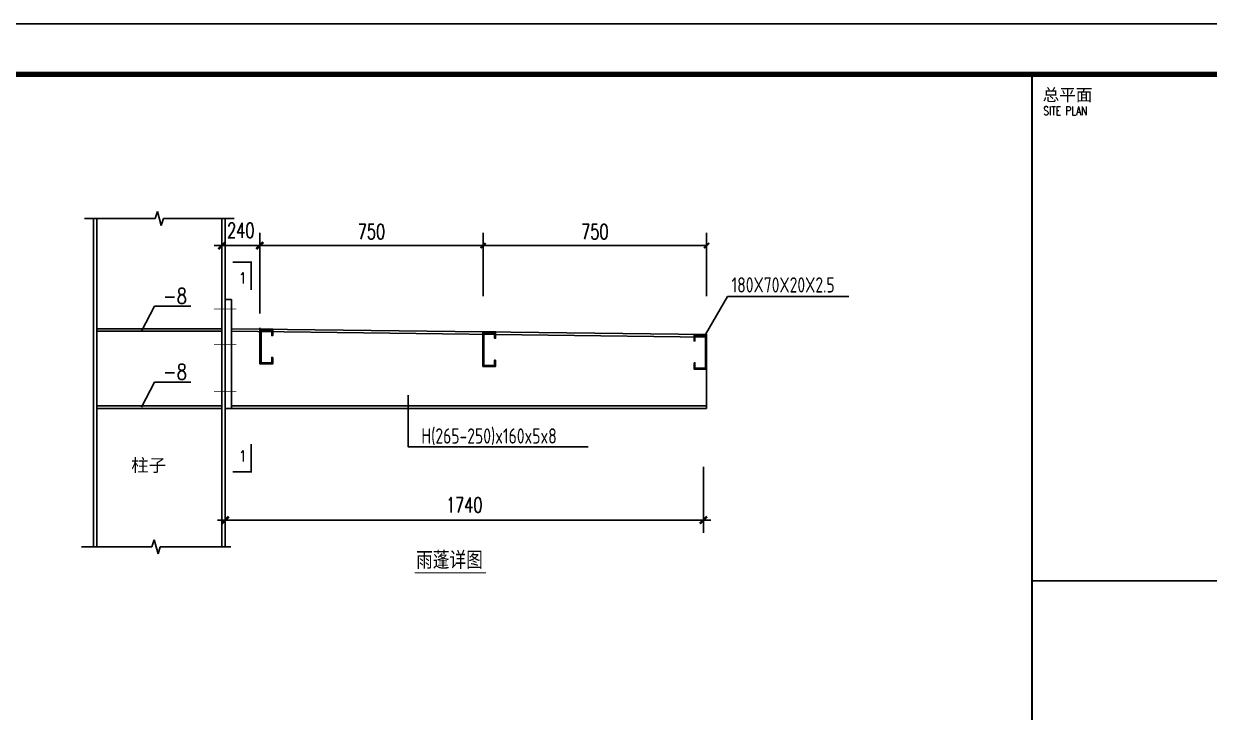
# Model space of a CAD drawing. Extents: x 14475413 to 15955882, y -732572 to -282951.
# Drawn here: x 15507411 to 15542548, y -487228 to -466825 of the extents above; entities that cross this region are included whole.
import ezdxf

# ---------------------------------------------------------------- set-up
doc = ezdxf.new("R2010")
doc.units = 0
doc.header["$LTSCALE"] = 1000
doc.header["$MEASUREMENT"] = 0
for name, color, linetype in [('OTHER', 7, 'Continuous'), ('PUB_DIM', 3, 'Continuous'), ('PUB_TEXT', 7, 'Continuous'), ('TK', 4, 'Continuous')]:
    doc.layers.add(name, color=color, linetype=linetype)
doc.layers.add('尺寸标注', color=9, linetype='Continuous', lineweight=18)
doc.styles.add('-宋体', font='', dxfattribs={"width": 0.8})
doc.styles.add('_HZHT', font='txt.shx', dxfattribs={"bigfont": 'HZHT.shx'})
doc.styles.add('_TCH_DIM_T3', font='SIMPLEX', dxfattribs={"width": 0.705882, "bigfont": 'GBCBIG'})
doc.styles.add('_TSSDENG', font='TSSDENG', dxfattribs={"width": 0.666667})
doc.styles.add('DIM_FONT', font='SIMPLEX', dxfattribs={"width": 0.7, "bigfont": 'GBCBIG'})
doc.styles.add('ROMANS', font='romans', dxfattribs={"width": 0.65, "height": 231.275})
doc.styles.add('图签宋体', font='', dxfattribs={"height": 300})
doc.styles.get('-宋体').set_extended_font_data('SimSun')
doc.styles.get('图签宋体').set_extended_font_data('NSimSun')
doc.dimstyles.new('_TCH_ARCH&&100', dxfattribs={"dimtxt": 297.5, "dimasz": 100, "dimexe": 250, "dimexo": 300, "dimgap": 126.25, "dimtad": 1, "dimdec": 0, "dimzin": 0, "dimdsep": 46, "dimtxsty": '_TCH_DIM_T3', "dimblk": 'ARCHTICK', "dimcen": 0.09, "dimclrt": 7, "dimazin": 2, "dimtfac": 1, "dimtdec": 0, "dimtix": 1, "dimtmove": 2, "dimatfit": 3, "dimfxl": 0, "dimtolj": 1, "dimtzin": 0, "dimarcsym": 0})
doc.dimstyles.new('dimn', dxfattribs={"dimtxt": 300, "dimasz": 1, "dimexe": 250, "dimexo": 300, "dimgap": 150, "dimtad": 1, "dimdec": 0, "dimzin": 0, "dimdsep": 46, "dimtxsty": 'DIM_FONT', "dimblk": '_DIMX', "dimcen": 0, "dimdle": 100, "dimclrt": 7, "dimadec": 1, "dimazin": 0, "dimtfac": 1, "dimtdec": 0, "dimtix": 1, "dimtmove": 2, "dimatfit": 3, "dimldrblk": 'ARCHTICK', "dimfxl": 0, "dimtolj": 1, "dimtzin": 0, "dimarcsym": 0})

# ---------------------------------------------------------------- blocks, each defined once
blk = doc.blocks.new('_ArchTick')
at = {"color": 0, "linetype": 'ByBlock', "const_width": 0.4}
blk.add_lwpolyline([(-0.5, -0.5), (0.5, 0.5)], dxfattribs=at)
blk = doc.blocks.new('_DIMX')
blk.add_line((-150, 0), (150, 0))
at = {"const_width": 50}
blk.add_lwpolyline([(-70, -70), (70, 70)], dxfattribs=at)
blk = doc.blocks.new('*D291')
at = {"layer": 'Defpoints', "color": 0}
for p in [(324000, -260420), (324000, -262063), (324747, -262063)]:
    blk.add_point(p, dxfattribs=at)
at = {"layer": 'PUB_DIM', "color": 0, "lineweight": -2}
for p, q in [((324000, -261763), (324000, -260170)), ((324747, -261763), (324747, -260170)), ((323999, -260420), (323998, -260420)), ((324747, -260420), (324000, -260420)), ((324748, -260420), (324749, -260420))]:
    blk.add_line(p, q, dxfattribs=at)
blk.add_blockref('_DIMX', (324000, -260420), dxfattribs=at)
at = {"layer": 'PUB_DIM', "color": 0, "lineweight": -2, "rotation": 180}
blk.add_blockref('_DIMX', (324747, -260420), dxfattribs=at)
at = {"layer": 'PUB_DIM', "color": 7, "insert": (324373, -260120), "char_height": 300, "attachment_point": 5, "style": 'DIM_FONT'}
blk.add_mtext('\\A1;240', dxfattribs=at)
blk = doc.blocks.new('*D1737')
at = {"layer": 'Defpoints', "color": 0}
for p in [(329161, -260420), (324747, -261717), (329161, -261717)]:
    blk.add_point(p, dxfattribs=at)
at = {"layer": 'PUB_DIM', "color": 0, "lineweight": -2}
for p, q in [((324747, -261417), (324747, -260170)), ((329161, -261417), (329161, -260170)), ((324747, -260420), (329161, -260420))]:
    blk.add_line(p, q, dxfattribs=at)
at = {"layer": 'PUB_DIM', "color": 0, "lineweight": -2, "xscale": 100, "yscale": 100, "zscale": 100, "rotation": 180}
blk.add_blockref('_ArchTick', (324747, -260420), dxfattribs=at)
at = {"layer": 'PUB_DIM', "color": 0, "lineweight": -2, "xscale": 100, "yscale": 100, "zscale": 100}
blk.add_blockref('_ArchTick', (329161, -260420), dxfattribs=at)
at = {"layer": 'PUB_DIM', "color": 7, "insert": (326954, -260145), "char_height": 297.5, "attachment_point": 5, "style": '_TCH_DIM_T3'}
blk.add_mtext('\\A1;750', dxfattribs=at)
blk = doc.blocks.new('*D1738')
at = {"layer": 'Defpoints', "color": 0}
for p in [(333576, -260420), (329161, -261717), (333576, -261717)]:
    blk.add_point(p, dxfattribs=at)
at = {"layer": 'PUB_DIM', "color": 0, "lineweight": -2}
for p, q in [((329161, -261417), (329161, -260170)), ((333576, -261417), (333576, -260170)), ((329161, -260420), (333576, -260420))]:
    blk.add_line(p, q, dxfattribs=at)
at = {"layer": 'PUB_DIM', "color": 0, "lineweight": -2, "xscale": 100, "yscale": 100, "zscale": 100, "rotation": 180}
blk.add_blockref('_ArchTick', (329161, -260420), dxfattribs=at)
at = {"layer": 'PUB_DIM', "color": 0, "lineweight": -2, "xscale": 100, "yscale": 100, "zscale": 100}
blk.add_blockref('_ArchTick', (333576, -260420), dxfattribs=at)
at = {"layer": 'PUB_DIM', "color": 7, "insert": (331369, -260145), "char_height": 297.5, "attachment_point": 5, "style": '_TCH_DIM_T3'}
blk.add_mtext('\\A1;750', dxfattribs=at)
blk = doc.blocks.new('GeYuanFrame_55736273', base_point=(20.09, 4.53))
at = {"layer": 'TK'}
blk.add_lwpolyline([(20.09, 4.53), (20.09, 598.53), (1071.09, 598.53), (1071.09, 4.53)], close=True, dxfattribs=at)
at = {"layer": 'TK', "const_width": 1}
blk.add_lwpolyline([(45.09, 588.53), (1061.09, 588.53), (1061.09, 14.53), (45.09, 14.53)], close=True, dxfattribs=at)
at = {"layer": 'TK'}
for points, const_width in [([(991.09, 588.53), (991.09, 14.53)], 0.4), ([(991.09, 488.5), (1061.09, 488.5)], 0.35)]:
    blk.add_lwpolyline(points, dxfattribs=dict(at, const_width=const_width))
at = {"layer": 'TK', "style": '图签宋体'}
blk.add_text('总平面', height=2.4, dxfattribs=at).set_placement((993.23, 583.28))
at = {"layer": 'TK', "style": 'ROMANS', "width": 0.76}
blk.add_text('SITE PLAN', height=1.697, dxfattribs=at).set_placement((993.35, 580.49))
blk = doc.blocks.new('ERREDF')
for p, q in [((321462.9, -259886), (321462.9, -266370.4)), ((321525.9, -259886), (321525.9, -266370.4)), ((324000, -259886), (324000, -266370.4)), ((324063, -259886), (324063, -266370.4)), ((322414.3, -262113.1), (322668, -261619.2)), ((322668, -261619.2), (323384.8, -261619.2)), ((324063, -261487.1), (324189, -261487.1)), ((324189, -261487.1), (324189, -263637.7)), ((333556.2, -262176), (333990.1, -261425.1)), ((333990.1, -261425.1), (336389.8, -261425.1)), ((324000, -262062.7), (321525.9, -262062.7)), ((324000, -262113.1), (321525.9, -262113.1)), ((333576, -262176.3), (324189, -262062.7)), ((333576, -262226.7), (324189, -262113.1)), ((324747, -262042.1), (324747, -262758.2)), ((333576, -262176.3), (333576, -263637.7)), ((322414.3, -263611.8), (322668, -263117.8)), ((322668, -263117.8), (323384.8, -263117.8)), ((324000, -263587.3), (321525.9, -263587.3)), ((324000, -263637.7), (321525.9, -263637.7)), ((333576, -263637.7), (324063, -263637.7)), ((333576, -263587.3), (324189, -263587.3))]:
    blk.add_line(p, q)
for points, const_width in [([(323843.5, -261674.8), (324284.2, -261674.8)], 12.6), ([(323843.5, -262377.5), (324284.2, -262377.5)], 12.6), ([(323843.5, -263300.9), (324284.2, -263300.9)], 12.6), ([(327807.6, -266884.6), (329219.3, -266884.6)], 18.9)]:
    blk.add_lwpolyline(points, dxfattribs=dict(const_width=const_width))
for points in [[(325002.9, -262630.1), (325002.9, -262756.1), (324754.8, -262756.1), (324754.8, -262072.5), (325002.9, -262072.5), (325002.9, -262198.5), (324984, -262198.5), (324984, -262091.4), (324773.7, -262091.4), (324773.7, -262737.2), (324984, -262737.2), (324984, -262630.1)], [(329406.2, -262680.4), (329406.2, -262806.4), (329158.1, -262806.4), (329158.1, -262122.8), (329406.2, -262122.8), (329406.2, -262248.8), (329387.3, -262248.8), (329387.3, -262141.7), (329177, -262141.7), (329177, -262787.5), (329387.3, -262787.5), (329387.3, -262680.4)], [(333327.9, -262733.9), (333327.9, -262859.9), (333576, -262859.9), (333576, -262176.3), (333327.9, -262176.3), (333327.9, -262302.3), (333346.8, -262302.3), (333346.8, -262195.2), (333557.1, -262195.2), (333557.1, -262841), (333346.8, -262841), (333346.8, -262733.9)]]:
    blk.add_lwpolyline(points, close=True)
blk.add_lwpolyline([(327677.6, -263372.3), (327677.6, -264392.3), (331238.3, -264392.3)])
at = {"layer": 'OTHER'}
for p, q in [((322725.1, -259747.4), (322681, -259886)), ((322800.7, -260024.6), (322725.1, -259747.4)), ((322681, -259886), (321286.5, -259886)), ((322844.8, -259886), (322800.7, -260024.6)), ((324239.4, -259886), (322844.8, -259886)), ((322662.1, -266231.8), (322618, -266370.4)), ((322737.7, -266509), (322662.1, -266231.8)), ((322618, -266370.4), (321223.5, -266370.4)), ((322781.8, -266370.4), (322737.7, -266509)), ((324176.4, -266370.4), (322781.8, -266370.4))]:
    blk.add_line(p, q, dxfattribs=at)
at = {"layer": 'PUB_DIM', "const_width": 31.5}
for points in [[(324213.8, -260749.8), (324578.9, -260749.8), (324578.9, -261299.4)], [(324213.8, -264886.6), (324578.9, -264886.6), (324578.9, -264337)]]:
    blk.add_lwpolyline(points, dxfattribs=at)
at = {"layer": 'PUB_TEXT', "width": 0.8}
for s, height, style, p in [('1', 220.5, '_HZHT', (324337.5, -261171.5)), ('-8', 301.6, '_HZHT', (322835.4, -261565.2)), ('-8', 301.6, '_HZHT', (322835.4, -263063.9)), ('1', 220.5, '_HZHT', (324337.5, -264685.4)), ('雨蓬详图', 302.4, '-宋体', (327835.1, -266774.2, 189.3))]:
    blk.add_text(s, height=height, dxfattribs=dict(at, style=style)).set_placement(p)
at = {"layer": 'PUB_TEXT', "style": '-宋体'}
blk.add_text('柱子', height=252, dxfattribs=at).set_placement((322208.7, -264884.9))
at = {"layer": '尺寸标注', "color": 7, "style": '_TSSDENG', "width": 0.77768}
for s, p in [('180X70X20X2.5', (334069.3, -261347.7)), ('H(265-250)x160x5x8', (327940.7, -264331.4))]:
    blk.add_text(s, height=301.6, dxfattribs=at).set_placement(p)
at = {"layer": 'PUB_DIM'}
dim = blk.add_aligned_dim(p1=(324747, -262062.7), p2=(324000, -262062.7), distance=-1642.4, text='240', dimstyle='dimn', override={"dimlfac": 0.33333}, dxfattribs=at)
dim.commit()
dim.dimension.update_dxf_attribs({"geometry": '*D291', "text_midpoint": (324373.5, -260120.3)})
for p1, p2, picture, middle in [((324747, -261716.6), (329161.5, -261716.6), '*D1737', (326954.2, -260145.3)), ((329161.5, -261716.6), (333576, -261716.6), '*D1738', (331368.7, -260145.3))]:
    dim = blk.add_aligned_dim(p1=p1, p2=p2, distance=1296.3, text='750', dimstyle='_TCH_ARCH&&100', dxfattribs=at)
    dim.commit()
    dim.dimension.update_dxf_attribs({"geometry": picture, "text_midpoint": middle})
blk.add_aligned_dim(p1=(324063, -264490.2), p2=(333513, -264490.2), distance=-1353.1, text='1740', dimstyle='dimn', override={"dimlfac": 0.33333}, dxfattribs=at).render()

msp = doc.modelspace()

# ---------------------------------------------------------------- block references
for name, p, xscale, yscale, zscale in [('GeYuanFrame_55736273', (15391640.1, -555925.4), 150, 150, 150), ('ERREDF', (15027285.2, -82769.6), 1.499999962747097, 1.499999962747097, 1.4999999625)]:
    msp.add_blockref(name, p, dxfattribs=dict(xscale=xscale, yscale=yscale, zscale=zscale))

doc.saveas('drawing.dxf')
